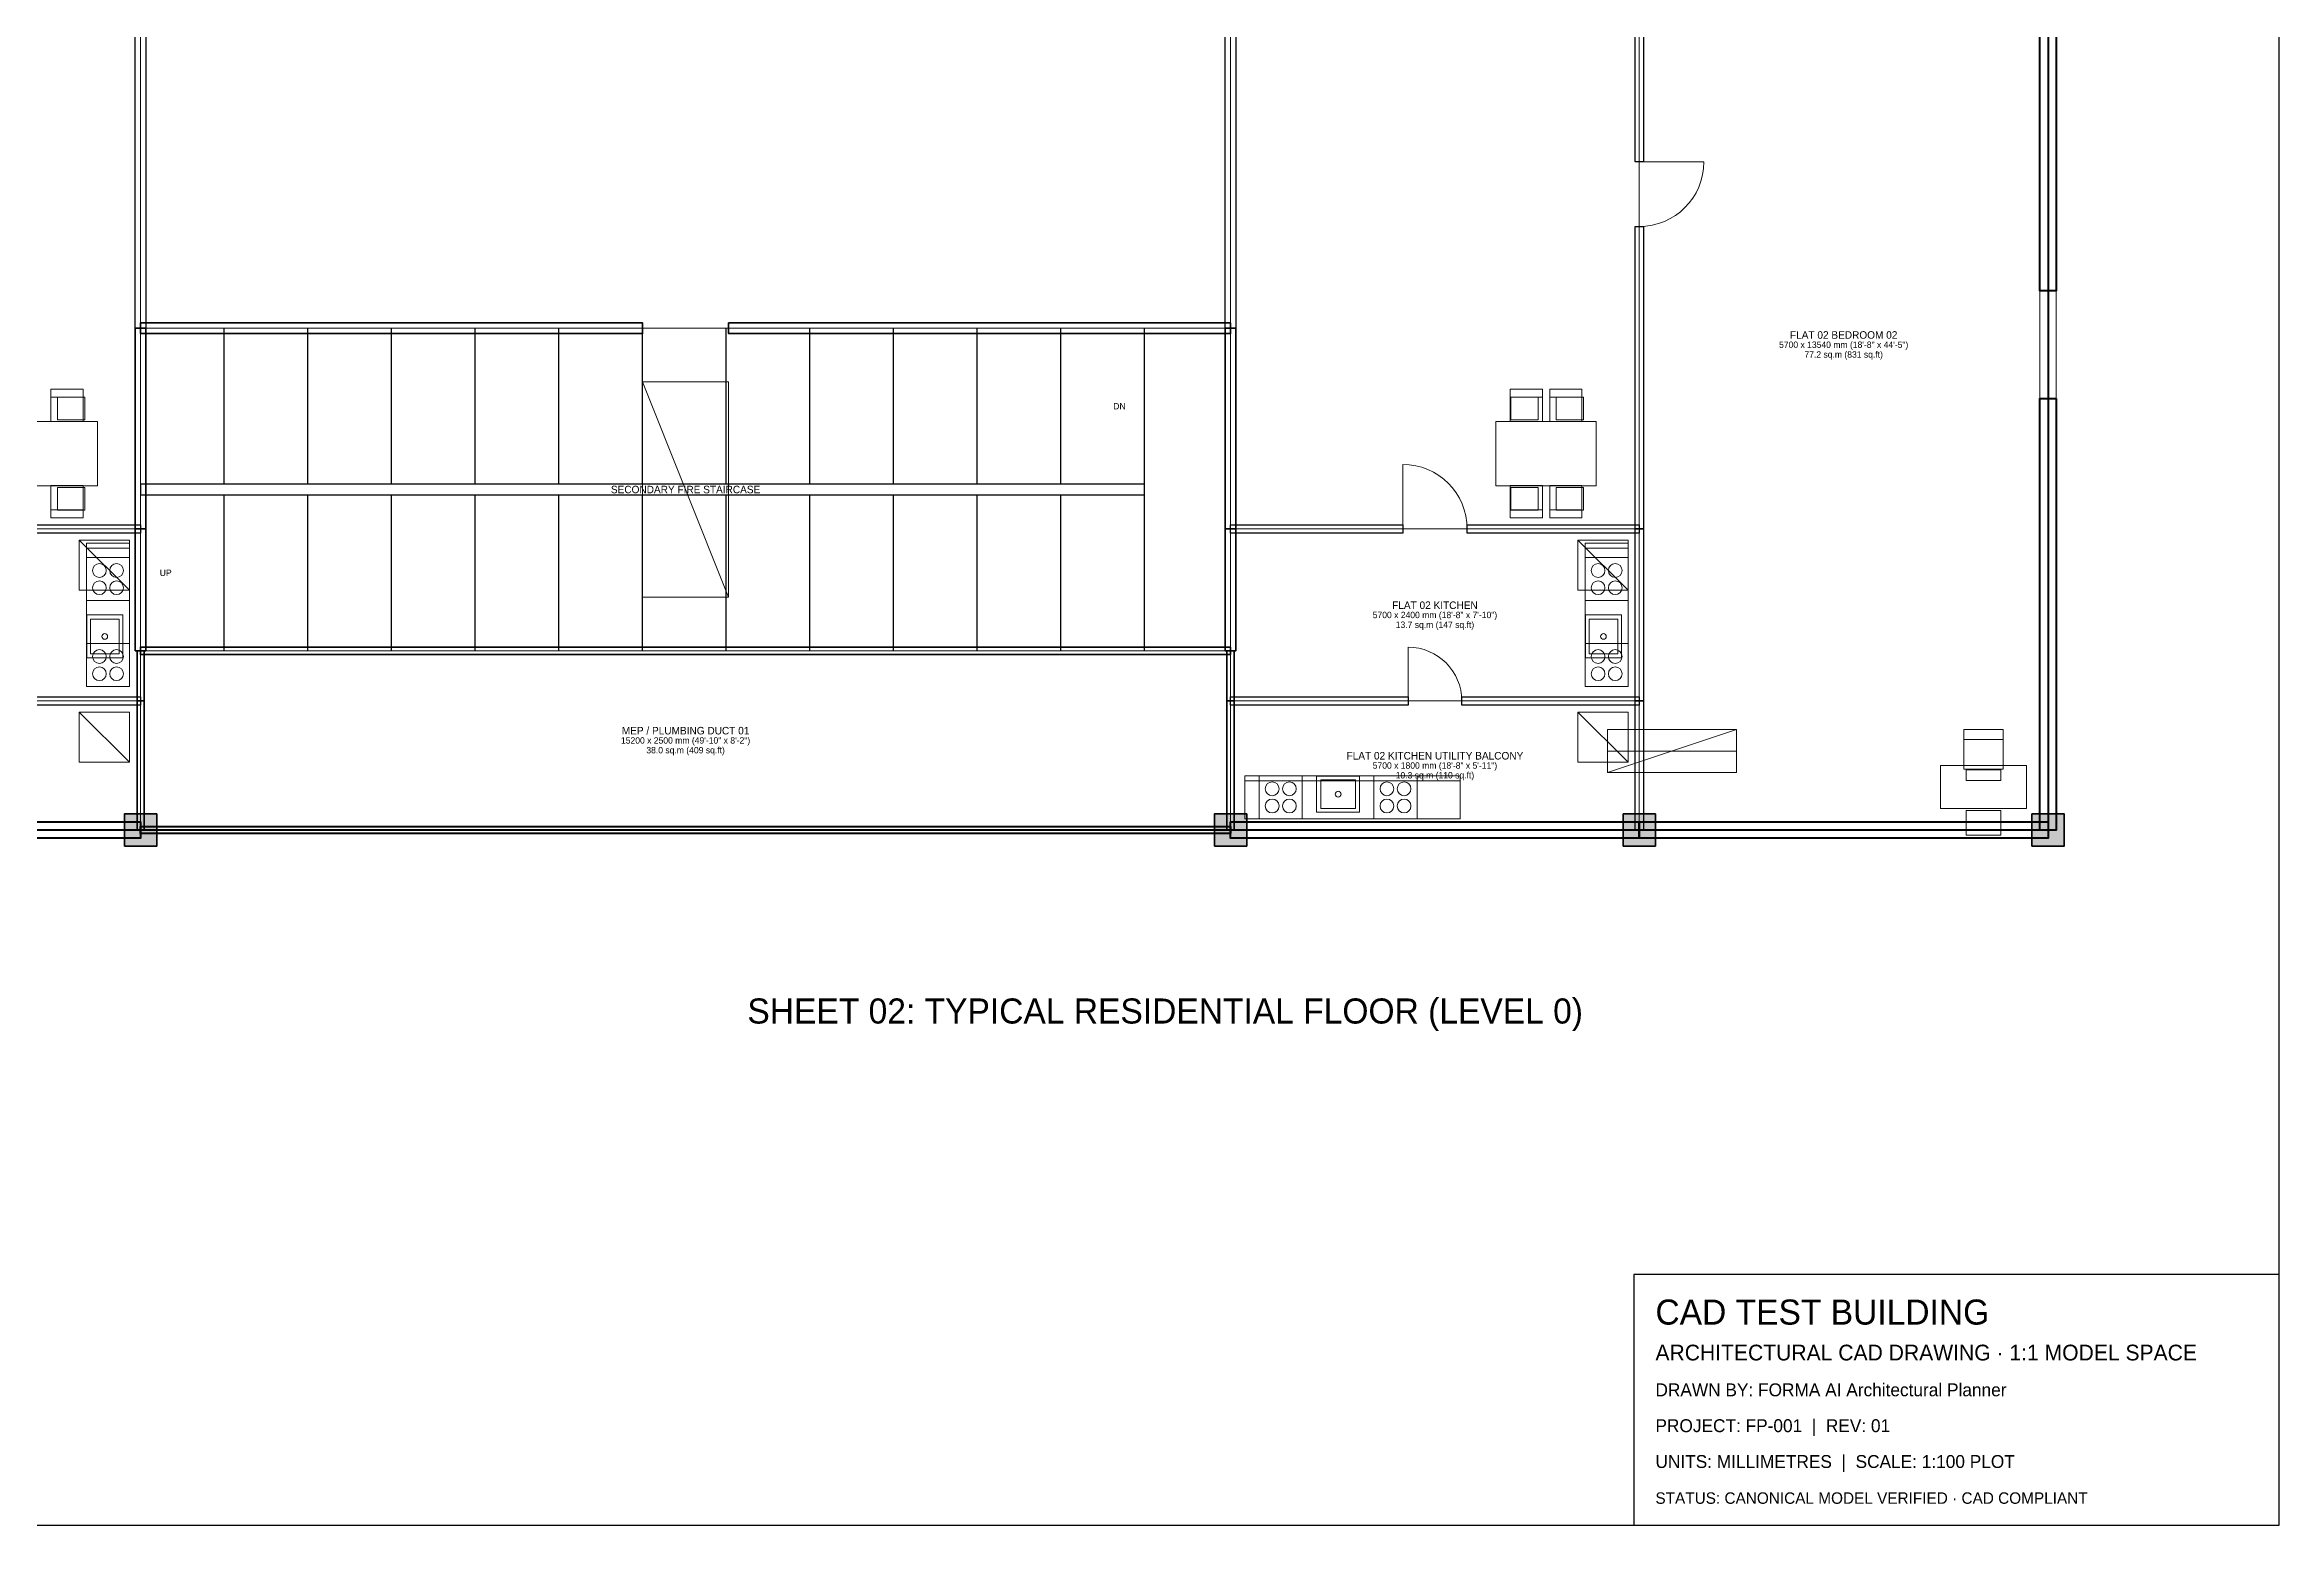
# Model space of a CAD drawing. Header units: millimetres. Extents: x -3000 to 91225, y -9700 to 33225.
# Drawn here: x 60062 to 91225, y -9700 to 10956 of the extents above; entities that cross this region are included whole.
import ezdxf
from ezdxf.enums import TextEntityAlignment as Align

# ---------------------------------------------------------------- set-up
doc = ezdxf.new("R2010")
doc.units = ezdxf.units.MM
for name, color, linetype, lineweight in [('A-ANNO', 7, 'Continuous', 25), ('A-DOOR', 4, 'Continuous', 18), ('A-FURN', 8, 'Continuous', 13), ('A-GLAZ', 140, 'Continuous', 13), ('A-HATCH', 8, 'Continuous', 9), ('A-LIFT', 30, 'Continuous', 35), ('A-ROOM-AREA', 9, 'Continuous', 15), ('A-ROOM-NAME', 7, 'Continuous', 20), ('A-STAIR', 6, 'Continuous', 25), ('A-TEXT', 7, 'Continuous', 18), ('A-WALL-EXT', 3, 'Continuous', 50), ('A-WALL-INT', 8, 'Continuous', 25), ('A-WINDOW', 5, 'Continuous', 18), ('S-COLS', 1, 'Continuous', 35)]:
    doc.layers.add(name, color=color, linetype=linetype, lineweight=lineweight)

msp = doc.modelspace()

# ---------------------------------------------------------------- hatches: boundary and pattern name
at = {"layer": 'A-HATCH'}
for points in [[(61175, -225), (61625, -225), (61625, 225), (61175, 225)], [(76375, -225), (76825, -225), (76825, 225), (76375, 225)], [(82075, -225), (82525, -225), (82525, 225), (82075, 225)], [(87775, -225), (88225, -225), (88225, 225), (87775, 225)]]:
    msp.add_hatch(color=256, dxfattribs=at).paths.add_polyline_path(points, flags=0)

# ---------------------------------------------------------------- linework, layer by layer
at = {"layer": 'A-ANNO'}
for points in [[(-3000, -9700), (91225, -9700), (91225, 33225), (-3000, 33225)], [(82225, -9700), (91225, -9700), (91225, -6200), (82225, -6200)]]:
    msp.add_lwpolyline(points, close=True, dxfattribs=at)
at = {"layer": 'A-DOOR'}
for p, q in [((82300, 9320), (83200, 9320)), ((79000, 4200), (79000, 5100)), ((79075, 1800), (79075, 2550))]:
    msp.add_line(p, q, dxfattribs=at)
for centre, radius, start, end in [((82300, 9320), 900, 270, 360), ((79000, 4200), 900, 0, 90), ((79075, 1800), 750, 0, 90)]:
    msp.add_arc(centre, radius, start, end, dxfattribs=at)
at = {"layer": 'A-FURN'}
for p, q in [((68400, 6250), (69600, 3250)), ((60150, 6038), (60600, 6038)), ((80500, 6038), (80950, 6038)), ((81050, 6038), (81500, 6038)), ((60600, 4468), (60150, 4468)), ((80950, 4468), (80500, 4468)), ((81500, 4468), (81050, 4468)), ((60545, 4045), (61245, 3345)), ((60645, 3930), (61245, 3930)), ((81445, 4045), (82145, 3345)), ((81545, 3930), (82145, 3930)), ((60545, 1645), (61245, 945)), ((81445, 1645), (82145, 945)), ((83655, 1400), (81855, 800)), ((86825, 1262), (87375, 1262)), ((83655, 1100), (81855, 1100)), ((76800, 685), (79800, 685))]:
    msp.add_line(p, q, dxfattribs=at)
for points in [[(68400, 6250), (69600, 6250), (69600, 3250), (68400, 3250)], [(60150, 6150), (60600, 6150), (60600, 5700), (60150, 5700)], [(60240, 6040), (60620, 6040), (60620, 5720), (60240, 5720)], [(80500, 6150), (80950, 6150), (80950, 5700), (80500, 5700)], [(80510, 6040), (80890, 6040), (80890, 5720), (80510, 5720)], [(81050, 6150), (81500, 6150), (81500, 5700), (81050, 5700)], [(81140, 6040), (81520, 6040), (81520, 5720), (81140, 5720)], [(59400, 5700), (60800, 5700), (60800, 4800), (59400, 4800)], [(80300, 5700), (81700, 5700), (81700, 4800), (80300, 4800)], [(60600, 4355), (60150, 4355), (60150, 4805), (60600, 4805)], [(60240, 4780), (60620, 4780), (60620, 4460), (60240, 4460)], [(80950, 4355), (80500, 4355), (80500, 4805), (80950, 4805)], [(80510, 4780), (80890, 4780), (80890, 4460), (80510, 4460)], [(81500, 4355), (81050, 4355), (81050, 4805), (81500, 4805)], [(81140, 4780), (81520, 4780), (81520, 4460), (81140, 4460)], [(60545, 4045), (61245, 4045), (61245, 3345), (60545, 3345)], [(60645, 4000), (61245, 4000), (61245, 2000), (60645, 2000)], [(60645, 3800), (61245, 3800), (61245, 3200), (60645, 3200)], [(81445, 4045), (82145, 4045), (82145, 3345), (81445, 3345)], [(81545, 4000), (82145, 4000), (82145, 2000), (81545, 2000)], [(81545, 3800), (82145, 3800), (82145, 3200), (81545, 3200)], [(60650, 3000), (61150, 3000), (61150, 2400), (60650, 2400)], [(60700, 2940), (61100, 2940), (61100, 2460), (60700, 2460)], [(81550, 3000), (82050, 3000), (82050, 2400), (81550, 2400)], [(81600, 2940), (82000, 2940), (82000, 2460), (81600, 2460)], [(60645, 2600), (61245, 2600), (61245, 2000), (60645, 2000)], [(81545, 2600), (82145, 2600), (82145, 2000), (81545, 2000)], [(60545, 1645), (61245, 1645), (61245, 945), (60545, 945)], [(81445, 1645), (82145, 1645), (82145, 945), (81445, 945)], [(83655, 1400), (83655, 800), (81855, 800), (81855, 1400)], [(86825, 1400), (87375, 1400), (87375, 850), (86825, 850)], [(76800, 755), (79800, 755), (79800, 155), (76800, 155)], [(77000, 755), (77600, 755), (77600, 155), (77000, 155)], [(77800, 750), (78400, 750), (78400, 250), (77800, 250)], [(77860, 700), (78340, 700), (78340, 300), (77860, 300)], [(78600, 755), (79200, 755), (79200, 155), (78600, 155)], [(86500, 900), (87700, 900), (87700, 300), (86500, 300)], [(86860, 840), (87340, 840), (87340, 690), (86860, 690)], [(86860, 270), (87340, 270), (87340, -70), (86860, -70)]]:
    msp.add_lwpolyline(points, close=True, dxfattribs=at)
for centre, radius in [((60825, 3620), 96), ((60825, 3380), 96), ((61065, 3620), 96), ((61065, 3380), 96), ((81725, 3620), 96), ((81725, 3380), 96), ((81965, 3620), 96), ((81965, 3380), 96), ((60825, 2420), 96), ((60900, 2700), 40), ((61065, 2420), 96), ((81725, 2420), 96), ((81800, 2700), 40), ((81965, 2420), 96), ((60825, 2180), 96), ((61065, 2180), 96), ((81725, 2180), 96), ((81965, 2180), 96), ((77180, 575), 96), ((77420, 575), 96), ((78780, 575), 96), ((79020, 575), 96), ((77180, 335), 96), ((77420, 335), 96), ((78100, 500), 40), ((78780, 335), 96), ((79020, 335), 96)]:
    msp.add_circle(centre, radius, dxfattribs=at)
at = {"layer": 'A-GLAZ'}
msp.add_line((88000, 7520), (88000, 6020), dxfattribs=at)
at = {"layer": 'A-LIFT'}
for points in [[(61475, 7000), (61475, 4200), (61325, 4200), (61325, 7000)], [(61400, 7075), (68400, 7075), (68400, 6925), (61400, 6925)], [(69600, 7075), (76600, 7075), (76600, 6925), (69600, 6925)], [(76675, 7000), (76675, 4200), (76525, 4200), (76525, 7000)], [(61475, 4200), (61475, 2500), (61325, 2500), (61325, 4200)], [(76675, 4200), (76675, 2500), (76525, 2500), (76525, 4200)], [(61450, 2500), (61450, 1800), (61350, 1800), (61350, 2500)], [(61400, 2550), (76600, 2550), (76600, 2450), (61400, 2450)], [(76650, 2500), (76650, 1800), (76550, 1800), (76550, 2500)], [(61450, 1800), (61450, 0), (61350, 0), (61350, 1800)], [(76650, 1800), (76650, 0), (76550, 0), (76550, 1800)]]:
    msp.add_lwpolyline(points, close=True, dxfattribs=at)
at = {"layer": 'A-ROOM-NAME'}
for points in [[(55700, 28200), (61400, 28200), (61400, 4200), (55700, 4200)], [(76600, 28200), (82300, 28200), (82300, 4200), (76600, 4200)], [(61400, 23000), (76600, 23000), (76600, 7000), (61400, 7000)], [(82300, 13540), (88000, 13540), (88000, 0), (82300, 0)], [(61400, 7000), (76600, 7000), (76600, 2500), (61400, 2500)], [(55700, 4200), (61400, 4200), (61400, 1800), (55700, 1800)], [(76600, 4200), (82300, 4200), (82300, 1800), (76600, 1800)], [(61400, 2500), (76600, 2500), (76600, 0), (61400, 0)], [(55700, 1800), (61400, 1800), (61400, 0), (55700, 0)], [(76600, 1800), (82300, 1800), (82300, 0), (76600, 0)]]:
    msp.add_lwpolyline(points, close=True, dxfattribs=at)
at = {"layer": 'A-STAIR'}
for p, q in [((62567, 4825), (62567, 7000)), ((63733, 4825), (63733, 7000)), ((64900, 4825), (64900, 7000)), ((66067, 4825), (66067, 7000)), ((67233, 4825), (67233, 7000)), ((68400, 4825), (68400, 7000)), ((69567, 4825), (69567, 7000)), ((70733, 4825), (70733, 7000)), ((71900, 4825), (71900, 7000)), ((73067, 4825), (73067, 7000)), ((74233, 4825), (74233, 7000)), ((75400, 2500), (75400, 7000)), ((62567, 2500), (62567, 4675)), ((63733, 2500), (63733, 4675)), ((64900, 2500), (64900, 4675)), ((66067, 2500), (66067, 4675)), ((67233, 2500), (67233, 4675)), ((68400, 2500), (68400, 4675)), ((69567, 2500), (69567, 4675)), ((70733, 2500), (70733, 4675)), ((71900, 2500), (71900, 4675)), ((73067, 2500), (73067, 4675)), ((74233, 2500), (74233, 4675))]:
    msp.add_line(p, q, dxfattribs=at)
msp.add_lwpolyline([(61400, 4675), (75400, 4675), (75400, 4825), (61400, 4825)], close=True, dxfattribs=at)
at = {"layer": 'A-WALL-EXT'}
for points in [[(50000, 30000), (88000, 30000), (88000, 0), (50000, 0)], [(88115, 13540), (88115, 7520), (87885, 7520), (87885, 13540)], [(88115, 6020), (88115, 0), (87885, 0), (87885, 6020)], [(55700, 115), (61400, 115), (61400, -115), (55700, -115)], [(61400, 50), (76600, 50), (76600, -50), (61400, -50)], [(76600, 115), (82300, 115), (82300, -115), (76600, -115)], [(82300, 115), (88000, 115), (88000, -115), (82300, -115)]]:
    msp.add_lwpolyline(points, close=True, dxfattribs=at)
at = {"layer": 'A-WALL-INT'}
for points in [[(61475, 14475), (61475, 7000), (61325, 7000), (61325, 14475)], [(76675, 14475), (76675, 7000), (76525, 7000), (76525, 14475)], [(82358, 13540), (82358, 9320), (82242, 9320), (82242, 13540)], [(82358, 8420), (82358, 4200), (82242, 4200), (82242, 8420)], [(59000, 4258), (61400, 4258), (61400, 4142), (59000, 4142)], [(76600, 4258), (79000, 4258), (79000, 4142), (76600, 4142)], [(79900, 4258), (82300, 4258), (82300, 4142), (79900, 4142)], [(82358, 4200), (82358, 1800), (82242, 1800), (82242, 4200)], [(58925, 1858), (61400, 1858), (61400, 1742), (58925, 1742)], [(76600, 1858), (79075, 1858), (79075, 1742), (76600, 1742)], [(79825, 1858), (82300, 1858), (82300, 1742), (79825, 1742)], [(82358, 1800), (82358, 0), (82242, 0), (82242, 1800)]]:
    msp.add_lwpolyline(points, close=True, dxfattribs=at)
at = {"layer": 'A-WINDOW'}
for p, q in [((87885, 7520), (87885, 6020)), ((88115, 7520), (87885, 7520)), ((88115, 7520), (88115, 6020)), ((88115, 6020), (87885, 6020))]:
    msp.add_line(p, q, dxfattribs=at)
at = {"layer": 'S-COLS'}
for points in [[(61175, -225), (61625, -225), (61625, 225), (61175, 225)], [(76375, -225), (76825, -225), (76825, 225), (76375, 225)], [(82075, -225), (82525, -225), (82525, 225), (82075, 225)], [(87775, -225), (88225, -225), (88225, 225), (87775, 225)]]:
    msp.add_lwpolyline(points, close=True, dxfattribs=at)

# ---------------------------------------------------------------- texts
at = {"layer": 'A-ROOM-AREA'}
for s, p in [('5700 x 13540 mm (18\'-8" x 44\'-5")', (85150, 6770)), ('77.2 sq.m (831 sq.ft)', (85150, 6634)), ('5700 x 2400 mm (18\'-8" x 7\'-10")', (79450, 3000)), ('13.7 sq.m (147 sq.ft)', (79450, 2864)), ('15200 x 2500 mm (49\'-10" x 8\'-2")', (69000, 1250)), ('38.0 sq.m (409 sq.ft)', (69000, 1114)), ('5700 x 1800 mm (18\'-8" x 5\'-11")', (79450, 900)), ('10.3 sq.m (110 sq.ft)', (79450, 764))]:
    msp.add_text(s, height=89.25, dxfattribs=at).set_placement(p, align=Align.MIDDLE_CENTER)
at = {"layer": 'A-ROOM-NAME'}
for s, p in [('FLAT 02 BEDROOM 02', (85150, 6906)), ('SECONDARY FIRE STAIRCASE', (69000, 4750)), ('FLAT 02 KITCHEN', (79450, 3136)), ('MEP / PLUMBING DUCT 01', (69000, 1386)), ('FLAT 02 KITCHEN UTILITY BALCONY', (79450, 1036))]:
    msp.add_text(s, height=105, dxfattribs=at).set_placement(p, align=Align.MIDDLE_CENTER)
at = {"layer": 'A-STAIR'}
for s, p in [('DN', (75050, 5912)), ('UP', (61750, 3588))]:
    msp.add_text(s, height=90, dxfattribs=at).set_placement(p, align=Align.MIDDLE_CENTER)
at = {"layer": 'A-TEXT'}
for s, height, p in [('SHEET 02: TYPICAL RESIDENTIAL FLOOR (LEVEL 0)', 350, (69862, -2700)), ('CAD TEST BUILDING', 350, (82525, -6900)), ('ARCHITECTURAL CAD DRAWING · 1:1 MODEL SPACE', 220, (82525, -7400)), ('DRAWN BY: FORMA AI Architectural Planner', 180, (82525, -7900)), ('PROJECT: FP-001  |  REV: 01', 180, (82525, -8400)), ('UNITS: MILLIMETRES  |  SCALE: 1:100 PLOT', 180, (82525, -8900)), ('STATUS: CANONICAL MODEL VERIFIED · CAD COMPLIANT', 160, (82525, -9400))]:
    msp.add_text(s, height=height, dxfattribs=at).set_placement(p)

doc.saveas('drawing.dxf')
